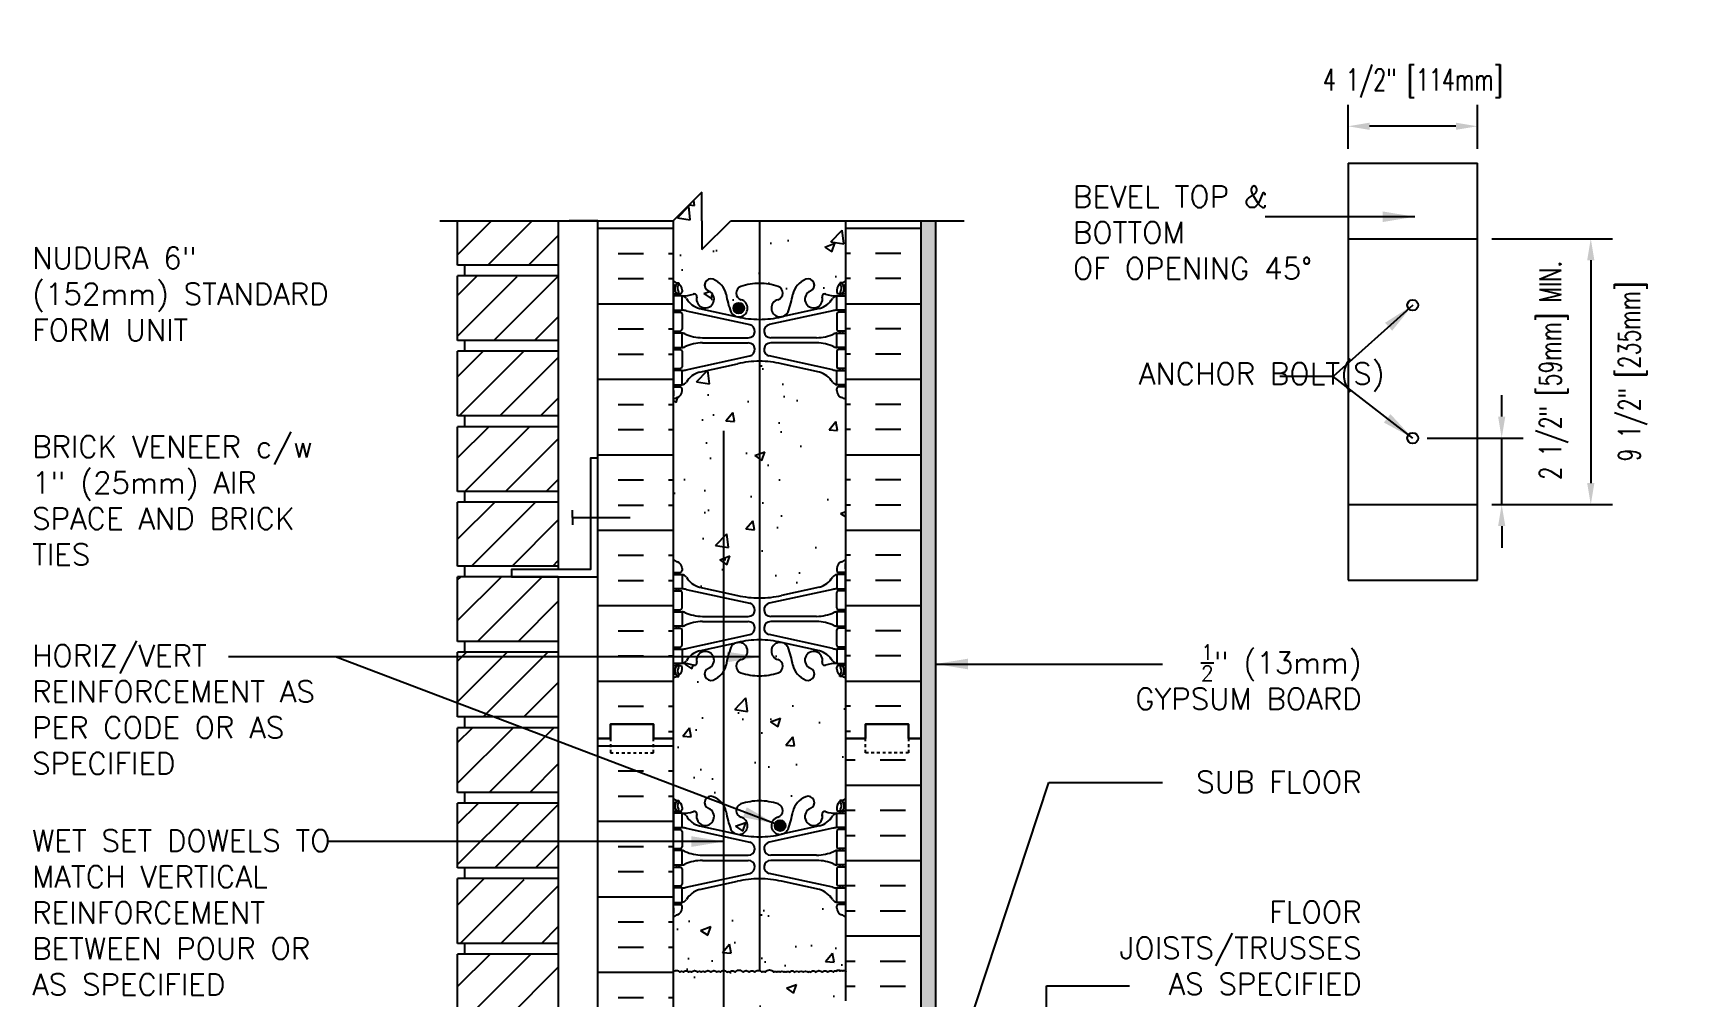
# Model space of a CAD drawing. Header units: inches. Extents: x 34 to 91.7, y -32.4 to 60.2.
# Drawn here: x 34.3 to 91.7, y 26.6 to 60.2 of the extents above; entities that cross this region are included whole.
import ezdxf

# ---------------------------------------------------------------- set-up
doc = ezdxf.new("R2010")
doc.units = ezdxf.units.IN
doc.header["$LTSCALE"] = 0.5
doc.header["$MEASUREMENT"] = 0
doc.linetypes.add('DASHED2', pattern=[0.375, 0.25, -0.125])
for name, color, linetype in [('HATCH', 12, 'Continuous'), ('line25', 2, 'Continuous'), ('LINE3', 3, 'Continuous'), ('LINE50', 5, 'Continuous'), ('LINE9', 9, 'Continuous'), ('TEXT', 4, 'Continuous'), ('Web_Edge', 9, 'Continuous')]:
    doc.layers.add(name, color=color, linetype=linetype)
doc.styles.add('DIM', font='romans.shx', dxfattribs={"width": 0.7})
doc.styles.add('ROMANS', font='romans.shx', dxfattribs={"height": 1.125})
doc.dimstyles.new('ext_12', dxfattribs={"dimscale": 12, "dimtxt": 0.09375, "dimasz": 0.09375, "dimexe": 0.09375, "dimexo": 0.0625, "dimgap": 0.0625, "dimtad": 1, "dimdec": 1, "dimzin": 3, "dimdsep": 46, "dimlunit": 4, "dimtxsty": 'DIM', "dimcen": 0.09, "dimdle": 0.09375, "dimclrt": 4, "dimadec": 0, "dimazin": 0, "dimtfac": 1, "dimtdec": 1, "dimtmove": 2, "dimatfit": 3, "dimfxl": 1, "dimfrac": 2, "dimtolj": 1, "dimtzin": 0, "dimarcsym": 0})
doc.dimstyles.new('ext_8', dxfattribs={"dimscale": 8, "dimtxt": 0.09375, "dimasz": 0.09375, "dimexe": 0.09375, "dimexo": 0.0625, "dimgap": 0.0625, "dimtad": 1, "dimdec": 1, "dimzin": 3, "dimdsep": 46, "dimlunit": 4, "dimtxsty": 'DIM', "dimcen": 0.09, "dimdle": 0.09375, "dimclrt": 4, "dimadec": 0, "dimazin": 0, "dimtfac": 1, "dimtdec": 1, "dimtmove": 2, "dimatfit": 3, "dimfxl": 1, "dimfrac": 2, "dimtolj": 1, "dimtzin": 0, "dimarcsym": 0})

# ---------------------------------------------------------------- blocks, each defined once
blk = doc.blocks.new('*D3')
at = {"layer": 'Defpoints', "color": 0, "transparency": 16777216}
for p in [(82.321, 46.093), (85.416, 46.093), (84.571, 43.781)]:
    blk.add_point(p, dxfattribs=at)
at = {"layer": 'TEXT', "color": 0, "lineweight": -2, "transparency": 16777216}
for p, q in [((85.416, 46.843), (85.416, 47.593)), ((82.821, 46.093), (86.166, 46.093)), ((85.416, 43.781), (85.416, 46.093)), ((85.071, 43.781), (86.166, 43.781)), ((85.416, 43.031), (85.416, 42.281))]:
    blk.add_line(p, q, dxfattribs=at)
at = {"layer": 'TEXT', "color": 0, "transparency": 16777216}
for points in [[(85.291, 46.843), (85.541, 46.843), (85.416, 46.093)], [(85.291, 43.031), (85.541, 43.031), (85.416, 43.781)]]:
    blk.add_solid(points, dxfattribs=at)
at = {"layer": 'TEXT', "color": 4, "transparency": 16777216, "insert": (87.23, 48.451), "char_height": 0.75, "attachment_point": 5, "rotation": 90, "style": 'DIM'}
blk.add_mtext('\\A1;2 1/2" [59mm] MIN.', dxfattribs=at)
blk = doc.blocks.new('*D4')
at = {"layer": 'Defpoints', "color": 0, "transparency": 16777216}
for p in [(84.571, 53.031), (84.571, 43.781), (88.515, 43.781)]:
    blk.add_point(p, dxfattribs=at)
at = {"layer": 'TEXT', "color": 0, "lineweight": -2, "transparency": 16777216}
for p, q in [((85.071, 53.031), (89.265, 53.031)), ((88.515, 52.281), (88.515, 44.531)), ((85.071, 43.781), (89.265, 43.781))]:
    blk.add_line(p, q, dxfattribs=at)
at = {"layer": 'TEXT', "color": 0, "transparency": 16777216}
for points in [[(88.39, 52.281), (88.64, 52.281), (88.515, 53.031)], [(88.39, 44.531), (88.64, 44.531), (88.515, 43.781)]]:
    blk.add_solid(points, dxfattribs=at)
at = {"layer": 'TEXT', "color": 4, "transparency": 16777216, "insert": (89.978, 48.406), "char_height": 0.75, "attachment_point": 5, "rotation": 90, "style": 'DIM'}
blk.add_mtext('\\A1;9 1/2" [235mm]', dxfattribs=at)
blk = doc.blocks.new('*D5')
at = {"layer": 'Defpoints', "color": 0, "transparency": 16777216}
for p in [(80.071, 56.941), (80.071, 55.656), (84.571, 55.656)]:
    blk.add_point(p, dxfattribs=at)
at = {"layer": 'TEXT', "color": 0, "lineweight": -2, "transparency": 16777216}
for p, q in [((80.071, 56.156), (80.071, 57.691)), ((84.571, 56.156), (84.571, 57.691)), ((83.821, 56.941), (80.821, 56.941))]:
    blk.add_line(p, q, dxfattribs=at)
at = {"layer": 'TEXT', "color": 0, "transparency": 16777216}
for points in [[(80.821, 57.066), (80.821, 56.816), (80.071, 56.941)], [(83.821, 57.066), (83.821, 56.816), (84.571, 56.941)]]:
    blk.add_solid(points, dxfattribs=at)
at = {"layer": 'TEXT', "color": 4, "transparency": 16777216, "insert": (82.321, 58.441), "char_height": 0.75, "attachment_point": 5, "style": 'DIM'}
blk.add_mtext('\\A1;4 1/2" [114mm]', dxfattribs=at)

msp = doc.modelspace()

# ---------------------------------------------------------------- hatches: boundary and pattern name
at = {"layer": 'HATCH'}
h = msp.add_hatch(dxfattribs=at)
h.set_pattern_fill('AR-CONC', color=256, scale=0.5)
h.paths.add_polyline_path([(60.898, 12.56), (60.365, 12.677, 0.057795), (59.597, 12.766, 0.057795), (58.828, 12.677), (57.507, 12.387, 0.196323), (57.057, 12.04, -0.188973), (56.902, 11.945), (56.797, 11.945), (56.797, 11.875), (56.844, 11.875, -0.414214), (56.907, 11.813), (56.907, 11.745, -0.317837), (56.74, 11.51, 0.082415), (56.597, 11.431), (56.597, 5.868, 0.082415), (56.74, 5.789, -0.317837), (56.907, 5.553), (56.907, 5.486, -0.414214), (56.844, 5.423), (56.797, 5.423), (56.797, 5.353), (56.902, 5.353, -0.188973), (57.057, 5.258, 0.196323), (57.507, 4.912), (58.828, 4.621, 0.057795), (59.597, 4.532, 0.057795), (60.365, 4.621), (60.898, 4.739)])
h.paths.add_polyline_path([(62.597, 11.431, 0.082415), (62.453, 11.51, -0.317837), (62.287, 11.745), (62.287, 11.813, -0.414214), (62.349, 11.875), (62.397, 11.875), (62.397, 11.945), (62.292, 11.945, -0.188973), (62.136, 12.04, 0.196323), (61.687, 12.387), (60.898, 12.56), (60.898, 4.739), (61.687, 4.912, 0.196323), (62.136, 5.258, -0.188973), (62.292, 5.353), (62.397, 5.353), (62.397, 5.423), (62.349, 5.423, -0.414214), (62.287, 5.486), (62.287, 5.553, -0.317837), (62.453, 5.789, 0.082415), (62.597, 5.868)])
h.paths.add_polyline_path([(58.357, 20, -0.16871), (57.988, 19.679, -1), (57.825, 20.088, 2.182095), (57.415, 20.301, -0.601435), (57.295, 20.196, 0.10046), (56.902, 20.253), (56.797, 20.253), (56.797, 20.183), (56.844, 20.183, -0.414214), (56.907, 20.121), (56.907, 20.053, -0.249069), (56.797, 19.846), (56.797, 19.804), (56.707, 19.804, 0.064398), (56.597, 19.738), (56.597, 17.649), (56.597, 16.113), (58.357, 15.799)])
h.paths.add_polyline_path([(60.722, 17.524, -0.220411), (60.898, 17.906), (60.898, 19.908, -0.110434), (60.756, 20.2, 0.053157), (60.591, 20.814, 1.553132), (60.232, 20.39, -0.735593), (60.245, 19.932, -0.082755), (59.597, 19.824, -0.082755), (58.948, 19.932, -0.735593), (58.961, 20.39, 1.553132), (58.602, 20.814, 0.053157), (58.437, 20.2, -0.072674), (58.357, 20), (58.357, 15.799), (59.722, 15.555, -0.088299), (60.216, 15.376, -0.003808), (60.245, 15.367, -0.153918), (60.361, 15.281, -0.087392), (60.719, 14.903, 0.016616), (60.756, 15.098, -0.110434), (60.898, 15.391), (60.898, 16.024), (60.722, 16.024)])
h.paths.add_polyline_path([(62.597, 19.738, 0.064398), (62.487, 19.804), (62.397, 19.804), (62.397, 19.846, -0.249069), (62.287, 20.053), (62.287, 20.121, -0.414214), (62.349, 20.183), (62.397, 20.183), (62.397, 20.253), (62.292, 20.253, 0.10046), (61.898, 20.196, -0.601435), (61.778, 20.301, 0.191974), (61.745, 20.524), (61.218, 20.524, 0.45754), (61.368, 20.088, -1), (61.205, 19.679, -0.130426), (60.898, 19.908), (60.898, 17.906, -0.177589), (61.222, 18.024), (62.597, 18.024)])
h.paths.add_polyline_path([(62.597, 17.524), (61.322, 17.524, 0.414214), (61.222, 17.424), (61.222, 16.024), (60.898, 16.024), (60.898, 15.391, -0.130426), (61.205, 15.619, -1), (61.368, 15.211, 2.182095), (61.778, 14.998, -0.601435), (61.898, 15.103, 0.10046), (62.292, 15.045), (62.397, 15.045), (62.397, 15.115), (62.349, 15.115, -0.414214), (62.287, 15.178), (62.287, 15.245, -0.249069), (62.397, 15.453), (62.397, 15.494), (62.487, 15.494, 0.064398), (62.597, 15.56)])
h.paths.add_polyline_path([(58.948, 15.367, -0.082755), (59.597, 15.475, -0.078922), (60.216, 15.376, 0.088299), (59.722, 15.555), (58.357, 15.799), (58.357, 15.299, -0.072674), (58.437, 15.098, 0.053157), (58.602, 14.484, 1.553132), (58.961, 14.909, -0.735593)])
h.paths.add_polyline_path([(60.719, 14.903, 0.087392), (60.361, 15.281, -0.522515), (60.232, 14.909, 1.553132), (60.591, 14.484, 0.036508)])
h.paths.add_polyline_path([(60.502, 14.615, -1), (60.127, 14.615, -1)], flags=16)
h.paths.add_polyline_path([(57.988, 15.619, -0.16871), (58.357, 15.299), (58.357, 15.799), (56.597, 16.113), (56.597, 15.56, 0.064398), (56.707, 15.494), (56.797, 15.494), (56.797, 15.453, -0.249069), (56.907, 15.245), (56.907, 15.178, -0.414214), (56.844, 15.115), (56.797, 15.115), (56.797, 15.045), (56.902, 15.045, 0.10046), (57.295, 15.103, -0.601435), (57.415, 14.998, 2.182095), (57.825, 15.211, -1)])
h.paths.add_polyline_path([(58.357, 30.574), (57.507, 30.387, 0.196323), (57.057, 30.04, -0.188973), (56.902, 29.945), (56.797, 29.945), (56.797, 29.875), (56.844, 29.875, -0.414214), (56.907, 29.813), (56.907, 29.745, -0.317837), (56.74, 29.51, 0.082415), (56.597, 29.431), (56.597, 27.515, -0.520567), (56.827, 27.515, -0.520567), (56.948, 27.515, -0.520567), (57.132, 27.515, -0.520567), (57.237, 27.515, -0.520567), (57.446, 27.515, -0.520567), (57.572, 27.515, -0.520567), (57.698, 27.515, -0.520567), (57.908, 27.515, -0.520567), (58.118, 27.515, -0.520567), (58.239, 27.515, -0.256213), (58.357, 27.573)])
h.paths.add_polyline_path([(58.357, 27.573, 0.256213), (58.239, 27.515, 0.520567), (58.118, 27.515, 0.520567), (57.908, 27.515, 0.520567), (57.698, 27.515, 0.520567), (57.572, 27.515, 0.520567), (57.446, 27.515, 0.520567), (57.237, 27.515, 0.520567), (57.132, 27.515, 0.520567), (56.948, 27.515, 0.520567), (56.827, 27.515, 0.520567), (56.597, 27.515), (56.597, 23.868, 0.082415), (56.74, 23.789, -0.317837), (56.907, 23.553), (56.907, 23.486, -0.414214), (56.844, 23.423), (56.797, 23.423), (56.797, 23.353), (56.902, 23.353, -0.188973), (57.057, 23.258, 0.196323), (57.507, 22.912), (58.357, 22.725)])
h.paths.add_polyline_path([(62.597, 26.524), (62.597, 27.529, 0.666565), (62.496, 27.557, 0.520567), (62.406, 27.557, 0.520567), (62.275, 27.557, 0.520567), (62.175, 27.515, 0.520567), (61.971, 27.515, 0.520567), (61.777, 27.515, 0.520567), (61.556, 27.515, 0.520567), (61.378, 27.515, 0.520567), (61.278, 27.515, 0.520567), (61.121, 27.515, 0.520567), (60.969, 27.515, 0.520567), (60.822, 27.515, 0.520567), (60.644, 27.515, 0.520567), (60.528, 27.515, 0.520567), (60.439, 27.515, 0.520567), (60.318, 27.515, 0.520567), (60.203, 27.515, 0.520567), (60.098, 27.515, 0.520567), (59.792, 27.515, 0.520567), (59.681, 27.515, 0.520567), (59.435, 27.515, 0.520567), (59.235, 27.515, 0.520567), (59.026, 27.515, 0.520567), (58.748, 27.515, 0.520567), (58.559, 27.515, 0.520567), (58.464, 27.515, 0.233244), (58.357, 27.573), (58.357, 22.725), (58.828, 22.621, 0.057795), (59.597, 22.532, 0.057795), (60.365, 22.621), (61.687, 22.912, 0.196323), (62.136, 23.258, -0.188973), (62.292, 23.353), (62.397, 23.353), (62.397, 23.423), (62.349, 23.423, -0.414214), (62.287, 23.486), (62.287, 23.553, -0.317837), (62.453, 23.789, 0.082415), (62.597, 23.868)])
h.paths.add_polyline_path([(62.597, 29.431, 0.082415), (62.453, 29.51, -0.317837), (62.287, 29.745), (62.287, 29.813, -0.414214), (62.349, 29.875), (62.397, 29.875), (62.397, 29.945), (62.292, 29.945, -0.188973), (62.136, 30.04, 0.196323), (61.687, 30.387), (60.365, 30.677, 0.057795), (59.597, 30.766), (59.597, 27.574, -0.177315), (59.681, 27.515, -0.520567), (59.792, 27.515, -0.520567), (60.098, 27.515, -0.520567), (60.203, 27.515, -0.520567), (60.318, 27.515, -0.520567), (60.439, 27.515, -0.520567), (60.528, 27.515, -0.520567), (60.644, 27.515, -0.520567), (60.822, 27.515, -0.520567), (60.969, 27.515, -0.520567), (61.121, 27.515, -0.520567), (61.278, 27.515, -0.520567), (61.378, 27.515, -0.520567), (61.556, 27.515, -0.520567), (61.777, 27.515, -0.520567), (61.971, 27.515, -0.520567), (62.175, 27.515, -0.520567), (62.275, 27.557, -0.520567), (62.406, 27.557, -0.520567), (62.496, 27.557, -0.666565), (62.597, 27.529)])
h.paths.add_polyline_path([(59.597, 30.766, 0.057795), (58.828, 30.677), (58.357, 30.574), (58.357, 27.573, -0.233244), (58.464, 27.515, -0.520567), (58.559, 27.515, -0.520567), (58.748, 27.515, -0.520567), (59.026, 27.515, -0.520567), (59.235, 27.515, -0.520567), (59.435, 27.515, -0.314246), (59.597, 27.574)])
h.paths.add_polyline_path([(58.357, 38, -0.16871), (57.988, 37.679, -1), (57.825, 38.088, 2.182095), (57.415, 38.301, -0.601435), (57.295, 38.196, 0.10046), (56.902, 38.253), (56.797, 38.253), (56.797, 38.183), (56.844, 38.183, -0.414214), (56.907, 38.121), (56.907, 38.053, -0.249069), (56.797, 37.846), (56.797, 37.804), (56.707, 37.804, 0.064398), (56.597, 37.738), (56.597, 35.649), (56.597, 33.56, 0.064398), (56.707, 33.494), (56.797, 33.494), (56.797, 33.453, -0.249069), (56.907, 33.245), (56.907, 33.178, -0.414214), (56.844, 33.115), (56.797, 33.115), (56.797, 33.045), (56.902, 33.045, 0.10046), (57.295, 33.103, -0.601435), (57.415, 32.998, 2.182095), (57.825, 33.211, -1), (57.988, 33.619, -0.16871), (58.357, 33.299)])
h.paths.add_polyline_path([(59.597, 37.824, -0.082755), (58.948, 37.932, -0.735593), (58.961, 38.39, 1.553132), (58.602, 38.814, 0.053157), (58.437, 38.2, -0.072674), (58.357, 38), (58.357, 33.299, -0.072674), (58.437, 33.098, 0.053157), (58.602, 32.484, 1.553132), (58.961, 32.909, -0.735593), (58.948, 33.367, -0.082755), (59.597, 33.475)])
h.paths.add_polyline_path([(62.597, 35.649), (62.597, 37.738, 0.064398), (62.487, 37.804), (62.397, 37.804), (62.397, 37.846, -0.249069), (62.287, 38.053), (62.287, 38.121, -0.414214), (62.349, 38.183), (62.397, 38.183), (62.397, 38.253), (62.292, 38.253, 0.10046), (61.898, 38.196, -0.601435), (61.778, 38.301, 2.182095), (61.368, 38.088, -1), (61.205, 37.679, -0.24438), (60.756, 38.2, 0.053157), (60.591, 38.814, 1.553132), (60.232, 38.39, -0.735593), (60.245, 37.932, -0.082755), (59.597, 37.824), (59.597, 33.475, -0.082755), (60.245, 33.367, -0.735593), (60.232, 32.909, 1.553132), (60.591, 32.484, 0.053157), (60.756, 33.098, -0.24438), (61.205, 33.619, -1), (61.368, 33.211, 2.182095), (61.778, 32.998, -0.601435), (61.898, 33.103, 0.10046), (62.292, 33.045), (62.397, 33.045), (62.397, 33.115), (62.349, 33.115, -0.414214), (62.287, 33.178), (62.287, 33.245, -0.249069), (62.397, 33.453), (62.397, 33.494), (62.487, 33.494, 0.064398), (62.597, 33.56)])
h.paths.add_polyline_path([(60.502, 32.615, -1), (60.127, 32.615, -1)], flags=16)
h.paths.add_polyline_path([(59.597, 48.766, 0.057795), (58.828, 48.677), (57.507, 48.387, 0.196323), (57.057, 48.04, -0.188973), (56.902, 47.945), (56.797, 47.945), (56.797, 47.875), (56.844, 47.875, -0.414214), (56.907, 47.813), (56.907, 47.745, -0.317837), (56.74, 47.51, 0.082415), (56.597, 47.431), (56.597, 41.868, 0.082415), (56.74, 41.789, -0.317837), (56.907, 41.553), (56.907, 41.486, -0.414214), (56.844, 41.423), (56.797, 41.423), (56.797, 41.353), (56.902, 41.353, -0.188973), (57.057, 41.258, 0.196323), (57.507, 40.912), (58.828, 40.621, 0.057795), (59.597, 40.532)])
h.paths.add_polyline_path([(62.597, 47.431, 0.082415), (62.453, 47.51, -0.317837), (62.287, 47.745), (62.287, 47.813, -0.414214), (62.349, 47.875), (62.397, 47.875), (62.397, 47.945), (62.292, 47.945, -0.188973), (62.136, 48.04, 0.196323), (61.687, 48.387), (60.365, 48.677, 0.057795), (59.597, 48.766), (59.597, 40.532, 0.057795), (60.365, 40.621), (61.687, 40.912, 0.196323), (62.136, 41.258, -0.188973), (62.292, 41.353), (62.397, 41.353), (62.397, 41.423), (62.349, 41.423, -0.414214), (62.287, 41.486), (62.287, 41.553, -0.317837), (62.453, 41.789, 0.082415), (62.597, 41.868)])
h.paths.add_polyline_path([(59.597, 53.649), (58.597, 53.649), (57.597, 52.649), (57.597, 53.649), (57.597, 54.649), (56.597, 53.649), (56.597, 51.56, 0.064398), (56.707, 51.494), (56.797, 51.494), (56.797, 51.453, -0.249069), (56.907, 51.245), (56.907, 51.178, -0.414214), (56.844, 51.115), (56.797, 51.115), (56.797, 51.045), (56.902, 51.045, 0.10046), (57.295, 51.103, -0.601435), (57.415, 50.998, 2.182095), (57.825, 51.211, -1), (57.988, 51.619, -0.24438), (58.437, 51.098, 0.053157), (58.602, 50.484, 1.553132), (58.961, 50.909, -0.735593), (58.948, 51.367, -0.082755), (59.597, 51.475)])
h.paths.add_polyline_path([(59.066, 50.615, -1), (58.691, 50.615, -1)], flags=16)
h.paths.add_polyline_path([(62.597, 53.649), (59.597, 53.649), (59.597, 51.475, -0.082755), (60.245, 51.367, -0.735593), (60.232, 50.909, 1.553132), (60.591, 50.484, 0.053157), (60.756, 51.098, -0.24438), (61.205, 51.619, -1), (61.368, 51.211, 2.182095), (61.778, 50.998, -0.601435), (61.898, 51.103, 0.10046), (62.292, 51.045), (62.397, 51.045), (62.397, 51.115), (62.349, 51.115, -0.414214), (62.287, 51.178), (62.287, 51.245, -0.249069), (62.397, 51.453), (62.397, 51.494), (62.487, 51.494, 0.064398), (62.597, 51.56)])
h = msp.add_hatch(dxfattribs=at)
h.set_pattern_fill('INSUL', color=256, scale=7, style=0)
h.set_pattern_definition([(0, (-2869.565, -361.3603), (0, 2.625), []), (0, (-2869.565, -360.4853), (0, 2.625), [0.875, -0.875]), (0, (-2869.565, -359.6103), (0, 2.625), [0.875, -0.875])])
h.paths.add_polyline_path([(53.972, 35.649), (54.409, 35.649), (54.409, 36.149), (55.909, 36.149), (55.909, 35.649), (56.597, 35.649), (56.597, 53.649), (55.909, 53.649), (55.909, 54.149), (54.409, 54.149), (54.409, 53.649), (53.972, 53.649)])
h = msp.add_hatch(dxfattribs=at)
h.set_pattern_fill('INSUL', color=256, scale=7, style=0)
h.set_pattern_definition([(180, (2988.758, -361.3603), (0, 2.625), []), (180, (2988.758, -360.4853), (0, 2.625), [0.875, -0.875]), (180, (2988.758, -359.6103), (0, 2.625), [0.875, -0.875])])
h.paths.add_polyline_path([(65.222, 35.649), (64.784, 35.649), (64.784, 36.149), (63.284, 36.149), (63.284, 35.649), (62.597, 35.649), (62.597, 53.649), (63.284, 53.649), (63.284, 54.149), (64.784, 54.149), (64.784, 53.649), (65.222, 53.649)])
h = msp.add_hatch(dxfattribs=at)
h.set_pattern_fill('ANSI31', color=256, scale=8, style=0)
h.set_pattern_definition([(45, (42.7951, -13.2255), (-0.707107, 0.707107), [])])
h.paths.add_polyline_path([(52.597, 20.299), (49.097, 20.299), (49.097, 18.049), (52.597, 18.049)])
h.paths.add_polyline_path([(52.597, 22.924), (49.097, 22.924), (49.097, 20.674), (52.597, 20.674)])
h.paths.add_polyline_path([(52.597, 25.52), (49.097, 25.52), (49.097, 23.299), (52.597, 23.299)])
h.paths.add_polyline_path([(52.597, 28.145), (49.097, 28.145), (49.097, 25.895), (52.597, 25.895)])
h.paths.add_polyline_path([(52.597, 30.745), (50.972, 30.745), (50.972, 30.77), (49.097, 30.77), (49.097, 28.52), (52.597, 28.52)])
h.paths.add_polyline_path([(52.597, 33.395), (49.097, 33.395), (49.097, 31.145), (52.597, 31.145)])
h.paths.add_polyline_path([(52.597, 36.02), (49.097, 36.02), (49.097, 33.77), (52.597, 33.77)])
h.paths.add_polyline_path([(52.597, 38.645), (49.097, 38.645), (49.097, 36.395), (52.597, 36.395)])
h.paths.add_polyline_path([(52.597, 41.245), (50.972, 41.245), (50.972, 41.27), (49.097, 41.27), (49.097, 39.02), (52.597, 39.02)])
h.paths.add_polyline_path([(52.597, 43.865), (49.097, 43.865), (49.097, 41.645), (52.597, 41.645)])
h.paths.add_polyline_path([(52.597, 46.49), (49.097, 46.49), (49.097, 44.24), (52.597, 44.24)])
h.paths.add_polyline_path([(52.597, 49.115), (49.097, 49.115), (49.097, 46.865), (52.597, 46.865)])
h.paths.add_polyline_path([(52.597, 51.715), (50.972, 51.715), (50.972, 51.74), (49.097, 51.74), (49.097, 49.49), (52.597, 49.49)])
h.paths.add_polyline_path([(52.597, 53.649), (49.097, 53.649), (49.097, 52.115), (52.597, 52.115)])
h = msp.add_hatch(dxfattribs=at)
h.set_pattern_fill('AR-SAND', color=256, scale=0.25, style=0)
h.paths.add_polyline_path([(65.722, 53.649), (65.222, 53.649), (65.222, 35.649), (65.209, 24.399), (65.722, 24.399)])
h = msp.add_hatch(dxfattribs=at)
h.set_pattern_fill('INSUL', color=256, scale=7, style=0)
h.set_pattern_definition([(0, (-2869.565, -379.3603), (0, 2.625), []), (0, (-2869.565, -378.4853), (0, 2.625), [0.875, -0.875]), (0, (-2869.565, -377.6103), (0, 2.625), [0.875, -0.875])])
h.paths.add_polyline_path([(53.972, 17.649), (54.409, 17.649), (54.409, 18.149), (55.909, 18.149), (55.909, 17.649), (56.597, 17.649), (56.597, 35.649), (55.909, 35.649), (55.909, 36.149), (54.409, 36.149), (54.409, 35.649), (53.972, 35.649)])
h = msp.add_hatch(dxfattribs=at)
h.set_pattern_fill('INSUL', color=256, scale=7, style=0)
h.set_pattern_definition([(0, (42.7951, -13.2255), (0, 2.625), []), (0, (42.7951, -12.3505), (0, 2.625), [0.875, -0.875]), (0, (42.7951, -11.4755), (0, 2.625), [0.875, -0.875])])
h.paths.add_polyline_path([(62.597, 26.524), (65.222, 23.899), (65.222, 35.649), (64.784, 35.649), (64.784, 35.149), (63.284, 35.149), (63.284, 35.649), (62.597, 35.649)])
at = {"layer": 'LINE3'}
for points in [[(59.066, 50.615, 1), (58.691, 50.615, 1)], [(60.502, 32.615, 1), (60.127, 32.615, 1)]]:
    msp.add_hatch(color=256, dxfattribs=at).paths.add_polyline_path(points)

# ---------------------------------------------------------------- linework, layer by layer
at = {"layer": 'HATCH'}
msp.add_lwpolyline([(56.597, 27.515, -0.520567), (56.827, 27.515, -0.520567), (56.948, 27.515, -0.520567), (57.132, 27.515, -0.520567), (57.237, 27.515, -0.520567), (57.446, 27.515, -0.520567), (57.572, 27.515, -0.520567), (57.698, 27.515, -0.520567), (57.908, 27.515, -0.520567), (58.118, 27.515, -0.520567), (58.239, 27.515, -0.520567), (58.464, 27.515, -0.520567), (58.559, 27.515, -0.520567), (58.748, 27.515, -0.520567), (59.026, 27.515, -0.520567), (59.235, 27.515, -0.520567), (59.435, 27.515, -0.520567), (59.681, 27.515, -0.520567), (59.792, 27.515, -0.520567), (60.098, 27.515, -0.520567), (60.203, 27.515, -0.520567), (60.318, 27.515, -0.520567), (60.439, 27.515, -0.520567), (60.528, 27.515, -0.520567), (60.644, 27.515, -0.520567), (60.822, 27.515, -0.520567), (60.969, 27.515, -0.520567), (61.121, 27.515, -0.520567), (61.278, 27.515, -0.520567), (61.378, 27.515, -0.520567), (61.556, 27.515, -0.520567), (61.777, 27.515, -0.520567), (61.971, 27.515, -0.520567), (62.175, 27.515, -0.520567), (62.275, 27.557, -0.520567), (62.406, 27.557, -0.520567), (62.496, 27.557, -0.759433), (62.597, 27.515)], format="xyb", dxfattribs=at)
at = {"layer": 'line25'}
for p, q in [((49.097, 52.115), (49.097, 53.649)), ((52.597, 53.649), (52.597, 41.52)), ((56.597, 53.649), (56.597, 35.649)), ((62.597, 35.649), (62.597, 53.649)), ((52.597, 52.115), (49.097, 52.115)), ((49.097, 49.49), (49.097, 51.74)), ((52.597, 51.74), (49.097, 51.74)), ((49.347, 51.74), (49.347, 52.115)), ((52.597, 49.49), (49.097, 49.49)), ((49.347, 49.115), (49.347, 49.49)), ((52.597, 49.115), (49.097, 49.115)), ((49.097, 46.865), (49.097, 49.115)), ((52.597, 46.865), (49.097, 46.865)), ((49.347, 46.49), (49.347, 46.865)), ((49.097, 44.24), (49.097, 46.49)), ((52.597, 46.49), (49.097, 46.49)), ((52.597, 44.24), (49.097, 44.24)), ((49.347, 43.865), (49.347, 44.24)), ((49.097, 41.645), (49.097, 43.865)), ((52.597, 43.865), (49.097, 43.865)), ((52.597, 41.645), (49.097, 41.645)), ((49.347, 41.27), (49.347, 41.645)), ((49.097, 39.02), (49.097, 41.27)), ((52.597, 41.27), (49.097, 41.27)), ((52.597, 41.27), (52.597, 17.674)), ((52.597, 39.02), (49.097, 39.02)), ((49.097, 36.395), (49.097, 38.645)), ((52.597, 38.645), (49.097, 38.645)), ((49.347, 38.645), (49.347, 39.02)), ((52.597, 36.395), (49.097, 36.395)), ((49.347, 36.02), (49.347, 36.395)), ((52.597, 36.02), (49.097, 36.02)), ((49.097, 33.77), (49.097, 36.02)), ((56.597, 35.649), (56.597, 17.649)), ((62.597, 26.524), (62.597, 35.649)), ((52.597, 33.77), (49.097, 33.77)), ((52.597, 33.395), (49.097, 33.395)), ((49.097, 31.145), (49.097, 33.395)), ((49.347, 33.395), (49.347, 33.77)), ((52.597, 31.145), (49.097, 31.145)), ((49.347, 30.77), (49.347, 31.145)), ((52.597, 30.77), (49.097, 30.77)), ((49.097, 28.52), (49.097, 30.77)), ((52.597, 28.52), (49.097, 28.52)), ((52.597, 28.145), (49.097, 28.145)), ((49.097, 25.895), (49.097, 28.145)), ((49.347, 28.145), (49.347, 28.52))]:
    msp.add_line(p, q, dxfattribs=at)
at = {"layer": 'LINE3'}
for p, q in [((59.597, 53.649), (59.597, 27.574)), ((58.357, 14.741), (58.357, 46.346))]:
    msp.add_line(p, q, dxfattribs=at)
for centre in [(58.878, 50.615), (60.315, 32.615)]:
    msp.add_circle(centre, 0.188, dxfattribs=at)
at = {"layer": 'LINE50'}
for p, q in [((53.972, 35.649), (53.972, 53.649)), ((65.222, 35.649), (65.222, 53.649)), ((53.972, 17.649), (53.972, 35.649)), ((65.222, 23.899), (65.222, 35.649))]:
    msp.add_line(p, q, dxfattribs=at)
for points in [[(53.972, 35.649), (54.409, 35.649), (54.409, 36.149), (55.909, 36.149), (55.909, 35.649), (56.597, 35.649)], [(56.597, 35.649), (55.909, 35.649), (55.909, 36.149), (54.409, 36.149), (54.409, 35.649), (53.972, 35.649)], [(65.222, 35.649), (64.784, 35.649), (64.784, 36.149), (63.284, 36.149), (63.284, 35.649), (62.597, 35.649)], [(62.597, 35.649), (63.284, 35.649), (63.284, 36.149), (64.784, 36.149), (64.784, 35.649), (65.222, 35.649)]]:
    msp.add_lwpolyline(points, dxfattribs=at)
at = {"layer": 'LINE9'}
for p, q in [((80.071, 55.656), (80.071, 41.156)), ((80.071, 55.656), (84.571, 55.656)), ((84.571, 41.156), (84.571, 55.656)), ((57.597, 54.649), (56.597, 53.649)), ((57.597, 53.649), (57.597, 54.649)), ((48.472, 53.649), (56.597, 53.649)), ((53.972, 53.649), (52.972, 53.649)), ((57.597, 52.649), (58.597, 53.649)), ((57.597, 53.649), (57.597, 52.649)), ((58.597, 53.649), (66.722, 53.649)), ((65.722, 53.649), (65.722, 24.399)), ((80.071, 53.031), (84.571, 53.031)), ((80.071, 43.781), (84.571, 43.781)), ((53.097, 43.332), (53.097, 43.582)), ((53.097, 43.332), (55.097, 43.332)), ((53.097, 43.332), (53.097, 43.082)), ((80.071, 41.156), (84.571, 41.156))]:
    msp.add_line(p, q, dxfattribs=at)
msp.add_lwpolyline([(53.972, 45.395), (53.722, 45.395), (53.722, 41.52), (50.972, 41.52), (50.972, 41.27), (53.972, 41.27)], close=True, dxfattribs=at)
at = {"layer": 'LINE9', "linetype": 'DASHED2', "ltscale": 0.15}
for points in [[(54.409, 35.649), (54.409, 35.649), (54.409, 35.149), (55.909, 35.149), (55.909, 35.649), (55.909, 35.649)], [(64.784, 35.649), (64.784, 35.649), (64.784, 35.149), (63.284, 35.149), (63.284, 35.649), (63.284, 35.649)]]:
    msp.add_lwpolyline(points, dxfattribs=at)
at = {"layer": 'LINE9'}
for centre in [(82.321, 50.718), (82.321, 46.093)]:
    msp.add_circle(centre, 0.188, dxfattribs=at)
at = {"layer": 'TEXT'}
for points in [[(55.631, 52.351, 0, 0.36, 0), (54.551, 52.351, 0, 0, 0), (41.254, 52.351, 0, 0, 0)], [(49.147, 45.764, 0, 0.36, 0), (48.067, 45.764, 0, 0, 0), (45.726, 45.764, 0, 0, 0)]]:
    msp.add_lwpolyline(points, format="xyseb", dxfattribs=at)
at = {"layer": 'Web_Edge'}
for p, q in [((56.597, 51.215), (56.638, 51.215)), ((56.597, 51.115), (56.844, 51.115)), ((56.707, 51.494), (56.797, 51.494)), ((56.707, 51.115), (56.707, 51.045)), ((56.797, 51.494), (56.797, 51.453)), ((56.797, 51.115), (56.797, 51.045)), ((56.907, 51.245), (56.907, 51.178)), ((62.287, 51.245), (62.287, 51.178)), ((62.597, 51.115), (62.349, 51.115)), ((62.487, 51.494), (62.397, 51.494)), ((62.397, 51.494), (62.397, 51.453)), ((62.397, 51.115), (62.397, 51.045)), ((62.487, 51.115), (62.487, 51.045)), ((62.597, 51.215), (62.555, 51.215)), ((56.707, 50.545), (56.707, 50.475)), ((56.797, 50.545), (56.797, 50.475)), ((57.046, 50.522), (59.257, 50.04)), ((57.507, 50.604), (58.828, 50.314)), ((62.148, 50.522), (59.936, 50.04)), ((61.687, 50.604), (60.365, 50.314)), ((62.397, 50.545), (62.397, 50.475)), ((62.487, 50.545), (62.487, 50.475)), ((56.597, 50.475), (56.844, 50.475)), ((56.907, 50.413), (56.907, 49.878)), ((62.287, 50.413), (62.287, 49.878)), ((62.597, 50.475), (62.349, 50.475)), ((56.597, 49.815), (56.844, 49.815)), ((56.707, 49.815), (56.707, 49.745)), ((56.797, 49.815), (56.797, 49.745)), ((57.611, 49.585), (59.207, 49.585)), ((57.611, 49.405), (59.207, 49.405)), ((61.582, 49.585), (59.986, 49.585)), ((61.582, 49.405), (59.986, 49.405)), ((62.597, 49.815), (62.349, 49.815)), ((62.397, 49.815), (62.397, 49.745)), ((62.487, 49.815), (62.487, 49.745)), ((56.597, 49.175), (56.844, 49.175)), ((56.707, 49.245), (56.707, 49.175)), ((56.797, 49.245), (56.797, 49.175)), ((56.907, 49.113), (56.907, 48.578)), ((57.046, 48.469), (59.257, 48.951)), ((62.148, 48.469), (59.936, 48.951)), ((62.287, 49.113), (62.287, 48.578)), ((62.597, 49.175), (62.349, 49.175)), ((62.397, 49.245), (62.397, 49.175)), ((62.487, 49.245), (62.487, 49.175)), ((56.597, 48.515), (56.844, 48.515)), ((56.707, 48.515), (56.707, 48.445)), ((56.797, 48.515), (56.797, 48.445)), ((57.507, 48.387), (58.828, 48.677)), ((61.687, 48.387), (60.365, 48.677)), ((62.597, 48.515), (62.349, 48.515)), ((62.397, 48.515), (62.397, 48.445)), ((62.487, 48.515), (62.487, 48.445)), ((56.597, 47.875), (56.844, 47.875)), ((56.607, 47.755), (56.607, 47.569)), ((56.707, 47.945), (56.707, 47.875)), ((56.797, 47.945), (56.797, 47.875)), ((56.907, 47.745), (56.907, 47.813)), ((62.287, 47.745), (62.287, 47.813)), ((62.597, 47.875), (62.349, 47.875)), ((62.397, 47.945), (62.397, 47.875)), ((62.487, 47.945), (62.487, 47.875)), ((62.587, 47.755), (62.587, 47.569)), ((56.597, 41.423), (56.844, 41.423)), ((56.607, 41.543), (56.607, 41.729)), ((56.707, 41.353), (56.707, 41.423)), ((56.797, 41.353), (56.797, 41.423)), ((56.907, 41.553), (56.907, 41.486)), ((62.287, 41.553), (62.287, 41.486)), ((62.597, 41.423), (62.349, 41.423)), ((62.397, 41.353), (62.397, 41.423)), ((62.487, 41.353), (62.487, 41.423)), ((62.587, 41.543), (62.587, 41.729)), ((56.597, 40.783), (56.844, 40.783)), ((56.707, 40.783), (56.707, 40.853)), ((56.797, 40.783), (56.797, 40.853)), ((57.046, 40.829), (59.257, 40.348)), ((57.507, 40.912), (58.828, 40.621)), ((62.148, 40.829), (59.936, 40.348)), ((61.687, 40.912), (60.365, 40.621)), ((62.597, 40.783), (62.349, 40.783)), ((62.397, 40.783), (62.397, 40.853)), ((62.487, 40.783), (62.487, 40.853)), ((56.907, 40.186), (56.907, 40.721)), ((62.287, 40.186), (62.287, 40.721)), ((56.597, 40.123), (56.844, 40.123)), ((56.707, 40.053), (56.707, 40.123)), ((56.797, 40.053), (56.797, 40.123)), ((57.611, 39.893), (59.207, 39.893)), ((57.611, 39.713), (59.207, 39.713)), ((61.582, 39.893), (59.986, 39.893)), ((61.582, 39.713), (59.986, 39.713)), ((62.597, 40.123), (62.349, 40.123)), ((62.397, 40.053), (62.397, 40.123)), ((62.487, 40.053), (62.487, 40.123)), ((56.597, 39.483), (56.844, 39.483)), ((56.707, 39.483), (56.707, 39.553)), ((56.797, 39.483), (56.797, 39.553)), ((56.907, 38.886), (56.907, 39.421)), ((57.046, 38.777), (59.257, 39.258)), ((62.148, 38.777), (59.936, 39.258)), ((62.287, 38.886), (62.287, 39.421)), ((62.597, 39.483), (62.349, 39.483)), ((62.397, 39.483), (62.397, 39.553)), ((62.487, 39.483), (62.487, 39.553)), ((56.597, 38.823), (56.844, 38.823)), ((56.707, 38.753), (56.707, 38.823)), ((56.797, 38.753), (56.797, 38.823)), ((57.507, 38.694), (58.828, 38.985)), ((61.687, 38.694), (60.365, 38.985)), ((62.597, 38.823), (62.349, 38.823)), ((62.397, 38.753), (62.397, 38.823)), ((62.487, 38.753), (62.487, 38.823)), ((56.597, 38.183), (56.844, 38.183)), ((56.597, 38.083), (56.638, 38.083)), ((56.707, 38.183), (56.707, 38.253)), ((56.797, 38.183), (56.797, 38.253)), ((56.907, 38.053), (56.907, 38.121)), ((62.287, 38.053), (62.287, 38.121)), ((62.597, 38.183), (62.349, 38.183)), ((62.397, 38.183), (62.397, 38.253)), ((62.487, 38.183), (62.487, 38.253)), ((62.597, 38.083), (62.555, 38.083)), ((56.707, 37.804), (56.797, 37.804)), ((56.797, 37.804), (56.797, 37.846)), ((62.397, 37.804), (62.397, 37.846)), ((62.487, 37.804), (62.397, 37.804)), ((56.707, 33.494), (56.797, 33.494)), ((56.797, 33.494), (56.797, 33.453)), ((62.397, 33.494), (62.397, 33.453)), ((62.487, 33.494), (62.397, 33.494)), ((56.597, 33.215), (56.638, 33.215)), ((56.597, 33.115), (56.844, 33.115)), ((56.707, 33.115), (56.707, 33.045)), ((56.797, 33.115), (56.797, 33.045)), ((56.907, 33.245), (56.907, 33.178)), ((62.287, 33.245), (62.287, 33.178)), ((62.597, 33.115), (62.349, 33.115)), ((62.397, 33.115), (62.397, 33.045)), ((62.487, 33.115), (62.487, 33.045)), ((62.597, 33.215), (62.555, 33.215)), ((56.597, 32.475), (56.844, 32.475)), ((56.707, 32.545), (56.707, 32.475)), ((56.797, 32.545), (56.797, 32.475)), ((56.907, 32.413), (56.907, 31.878)), ((57.046, 32.522), (59.257, 32.04)), ((57.507, 32.604), (58.828, 32.314)), ((62.148, 32.522), (59.936, 32.04)), ((61.687, 32.604), (60.365, 32.314)), ((62.287, 32.413), (62.287, 31.878)), ((62.597, 32.475), (62.349, 32.475)), ((62.397, 32.545), (62.397, 32.475)), ((62.487, 32.545), (62.487, 32.475)), ((56.597, 31.815), (56.844, 31.815)), ((56.707, 31.815), (56.707, 31.745)), ((56.797, 31.815), (56.797, 31.745)), ((57.611, 31.585), (59.207, 31.585)), ((61.582, 31.585), (59.986, 31.585)), ((62.597, 31.815), (62.349, 31.815)), ((62.397, 31.815), (62.397, 31.745)), ((62.487, 31.815), (62.487, 31.745)), ((56.597, 31.175), (56.844, 31.175)), ((56.707, 31.245), (56.707, 31.175)), ((56.797, 31.245), (56.797, 31.175)), ((56.907, 31.113), (56.907, 30.578)), ((57.611, 31.405), (59.207, 31.405)), ((61.582, 31.405), (59.986, 31.405)), ((62.287, 31.113), (62.287, 30.578)), ((62.597, 31.175), (62.349, 31.175)), ((62.397, 31.245), (62.397, 31.175)), ((62.487, 31.245), (62.487, 31.175)), ((56.597, 30.515), (56.844, 30.515)), ((56.707, 30.515), (56.707, 30.445)), ((56.797, 30.515), (56.797, 30.445)), ((57.046, 30.469), (59.257, 30.951)), ((57.507, 30.387), (58.828, 30.677)), ((62.148, 30.469), (59.936, 30.951)), ((61.687, 30.387), (60.365, 30.677)), ((62.597, 30.515), (62.349, 30.515)), ((62.397, 30.515), (62.397, 30.445)), ((62.487, 30.515), (62.487, 30.445)), ((56.597, 29.875), (56.844, 29.875)), ((56.707, 29.945), (56.707, 29.875)), ((56.797, 29.945), (56.797, 29.875)), ((62.597, 29.875), (62.349, 29.875)), ((62.397, 29.945), (62.397, 29.875)), ((62.487, 29.945), (62.487, 29.875)), ((56.607, 29.755), (56.607, 29.569)), ((56.907, 29.745), (56.907, 29.813)), ((62.287, 29.745), (62.287, 29.813)), ((62.587, 29.755), (62.587, 29.569))]:
    msp.add_line(p, q, dxfattribs=at)
for points in [[(56.602, 50.545), (56.902, 50.545), (56.902, 51.045), (56.602, 51.045)], [(62.592, 50.545), (62.292, 50.545), (62.292, 51.045), (62.592, 51.045)], [(56.602, 49.245), (56.902, 49.245), (56.902, 49.745), (56.602, 49.745)], [(62.592, 49.245), (62.292, 49.245), (62.292, 49.745), (62.592, 49.745)], [(56.602, 47.945), (56.902, 47.945), (56.902, 48.445), (56.602, 48.445)], [(62.592, 47.945), (62.292, 47.945), (62.292, 48.445), (62.592, 48.445)], [(56.602, 41.353), (56.902, 41.353), (56.902, 40.853), (56.602, 40.853)], [(62.592, 41.353), (62.292, 41.353), (62.292, 40.853), (62.592, 40.853)], [(56.602, 40.053), (56.902, 40.053), (56.902, 39.553), (56.602, 39.553)], [(62.592, 40.053), (62.292, 40.053), (62.292, 39.553), (62.592, 39.553)], [(56.602, 38.753), (56.902, 38.753), (56.902, 38.253), (56.602, 38.253)], [(62.592, 38.753), (62.292, 38.753), (62.292, 38.253), (62.592, 38.253)], [(56.602, 32.545), (56.902, 32.545), (56.902, 33.045), (56.602, 33.045)], [(62.592, 32.545), (62.292, 32.545), (62.292, 33.045), (62.592, 33.045)], [(56.602, 31.245), (56.902, 31.245), (56.902, 31.745), (56.602, 31.745)], [(62.592, 31.245), (62.292, 31.245), (62.292, 31.745), (62.592, 31.745)], [(56.602, 29.945), (56.902, 29.945), (56.902, 30.445), (56.602, 30.445)], [(62.592, 29.945), (62.292, 29.945), (62.292, 30.445), (62.592, 30.445)]]:
    msp.add_lwpolyline(points, close=True, dxfattribs=at)
for centre, radius, start, end in [((56.907, 51.953), 0.5, 231.68334, 250.52878), ((56.907, 51.953), 0.6, 238.89067, 245.07477), ((56.638, 51.235), 0.02, 270, 14.15407), ((56.9, 51.3), 0.25, 140.11451, 222.46087), ((56.645, 51.39), 0.02, 340.7916, 65.07477), ((56.742, 51.431), 0.045, 319.1879, 141.448), ((56.749, 51.162), 0.045, 222.46087, 42.46087), ((56.657, 51.245), 0.25, 0, 70.52878), ((56.9, 51.3), 0.16, 140.00008, 222.46087), ((56.844, 51.178), 0.0625, 270, 0), ((56.958, 52.044), 1, 266.78787, 289.9067), ((57.327, 51.018), 0.09, 346.67951, 108.86514), ((57.712, 50.927), 0.305, 166.67951, 68.19625), ((57.907, 51.415), 0.22, 68.19625, 248.19625), ((57.712, 50.927), 0.745, 13.26522, 68.19625), ((61.399, 51.569), 3, 189.02727, 201.19839), ((59.026, 51.14), 0.24, 108.92296, 254.27465), ((59.597, 49.475), 2, 90, 108.92296), ((59.597, 49.475), 2, 71.07704, 90), ((60.167, 51.14), 0.24, 285.72535, 71.07704), ((57.794, 51.569), 3, 338.80161, 350.97273), ((61.482, 50.927), 0.745, 111.80375, 166.73478), ((61.482, 50.927), 0.305, 111.80375, 13.32049), ((61.287, 51.415), 0.22, 291.80375, 111.80375), ((61.866, 51.018), 0.09, 71.13486, 193.32049), ((62.235, 52.044), 1, 250.0933, 273.21213), ((62.537, 51.245), 0.25, 109.47122, 180), ((62.349, 51.178), 0.0625, 180, 270), ((62.444, 51.162), 0.045, 137.53913, 317.53913), ((62.451, 51.431), 0.045, 38.552, 220.8121), ((62.293, 51.3), 0.16, 317.53913, 39.99992), ((62.287, 51.953), 0.5, 289.47122, 308.31666), ((62.293, 51.3), 0.25, 317.53913, 39.88549), ((62.548, 51.39), 0.02, 114.92523, 199.2084), ((62.555, 51.235), 0.02, 165.84593, 270), ((62.287, 51.953), 0.6, 294.92523, 301.10933), ((56.858, 50.799), 0.25, 37.27766, 80.0823), ((56.811, 49.55), 1, 76.42909, 84.79907), ((57.706, 51.327), 0.75, 210.15498, 254.58381), ((58.878, 50.615), 0.305, 205.37817, 74.27465), ((60.315, 50.615), 0.305, 105.72535, 334.62183), ((61.487, 51.327), 0.75, 285.41619, 329.84502), ((62.335, 50.799), 0.25, 99.9177, 142.72234), ((62.382, 49.55), 1, 95.20093, 103.57091), ((56.844, 50.413), 0.0625, 0, 90), ((59.597, 53.581), 3.356, 256.76915, 270), ((59.207, 49.815), 0.23, 270, 77.60551), ((59.597, 53.581), 3.356, 270, 283.23085), ((59.986, 49.815), 0.23, 102.39449, 270), ((62.349, 50.413), 0.0625, 90, 180), ((56.844, 49.878), 0.0625, 270, 0), ((56.897, 49.527), 0.219, 60.49375, 88.91995), ((57.641, 51.185), 1.6, 246.56734, 268.92028), ((57.641, 47.806), 1.6, 91.07972, 113.43266), ((57.641, 47.806), 1.6, 91.07972, 113.43266), ((59.207, 49.175), 0.23, 282.39449, 90), ((59.986, 49.175), 0.23, 90, 257.60551), ((61.552, 51.185), 1.6, 271.07972, 293.43266), ((61.552, 47.806), 1.6, 66.56734, 88.92028), ((61.552, 47.806), 1.6, 66.56734, 88.92028), ((62.296, 49.527), 0.219, 91.08005, 119.50625), ((62.349, 49.878), 0.0625, 180, 270), ((56.844, 49.113), 0.0625, 0, 90), ((56.897, 49.464), 0.219, 271.08005, 299.50625), ((56.897, 49.464), 0.219, 271.08005, 299.50625), ((62.296, 49.464), 0.219, 240.49375, 268.91995), ((62.296, 49.464), 0.219, 240.49375, 268.91995), ((62.349, 49.113), 0.0625, 90, 180), ((56.844, 48.578), 0.0625, 270, 0), ((56.811, 49.441), 1, 275.20093, 283.57091), ((57.706, 47.664), 0.75, 105.41619, 149.84502), ((59.597, 45.41), 3.356, 90, 103.23085), ((59.597, 45.41), 3.356, 76.76915, 90), ((61.487, 47.664), 0.75, 30.15498, 74.58381), ((62.382, 49.441), 1, 256.42909, 264.79907), ((62.349, 48.578), 0.0625, 180, 270), ((56.587, 47.755), 0.02, 0, 60.01198), ((56.657, 47.745), 0.25, 289.47122, 360), ((56.844, 47.813), 0.0625, 360, 90), ((56.858, 48.192), 0.25, 279.9177, 322.72234), ((62.335, 48.192), 0.25, 217.27766, 260.0823), ((62.349, 47.813), 0.0625, 90, 180), ((62.537, 47.745), 0.25, 180, 250.52878), ((62.607, 47.755), 0.02, 119.98802, 180), ((56.587, 47.569), 0.02, 301.07295, 0), ((56.907, 47.038), 0.6, 121.07295, 121.10933), ((56.907, 47.038), 0.5, 109.47122, 128.31666), ((62.287, 47.038), 0.5, 51.68334, 70.52878), ((62.607, 47.569), 0.02, 180, 238.92705), ((62.287, 47.038), 0.6, 58.89067, 58.92705), ((56.907, 42.26), 0.5, 231.68334, 250.52878), ((56.907, 42.26), 0.6, 238.89067, 238.92705), ((56.587, 41.729), 0.02, 360, 58.92705), ((56.587, 41.543), 0.02, 299.98802, 360), ((56.657, 41.553), 0.25, 0, 70.52878), ((56.844, 41.486), 0.0625, 270, 0), ((56.858, 41.107), 0.25, 37.27766, 80.0823), ((62.335, 41.107), 0.25, 99.9177, 142.72234), ((62.537, 41.553), 0.25, 109.47122, 180), ((62.349, 41.486), 0.0625, 180, 270), ((62.287, 42.26), 0.5, 289.47122, 308.31666), ((62.607, 41.729), 0.02, 121.07295, 180), ((62.607, 41.543), 0.02, 180, 240.01198), ((62.287, 42.26), 0.6, 301.07295, 301.10933), ((56.844, 40.721), 0.0625, 0, 90), ((56.811, 39.857), 1, 76.42909, 84.79907), ((57.706, 41.635), 0.75, 210.15498, 254.58381), ((61.487, 41.635), 0.75, 285.41619, 329.84502), ((62.382, 39.857), 1, 95.20093, 103.57091), ((62.349, 40.721), 0.0625, 90, 180), ((56.844, 40.186), 0.0625, 270, 0), ((59.597, 43.889), 3.356, 256.76915, 270), ((59.207, 40.123), 0.23, 270, 77.60551), ((59.597, 43.889), 3.356, 270, 283.23085), ((59.986, 40.123), 0.23, 102.39449, 270), ((62.349, 40.186), 0.0625, 180, 270), ((56.897, 39.834), 0.219, 60.49375, 88.91995), ((56.897, 39.834), 0.219, 60.49375, 88.91995), ((57.641, 41.493), 1.6, 246.56734, 268.92028), ((57.641, 41.493), 1.6, 246.56734, 268.92028), ((57.641, 38.113), 1.6, 91.07972, 113.43266), ((59.207, 39.483), 0.23, 282.39449, 90), ((59.986, 39.483), 0.23, 90, 257.60551), ((61.552, 41.493), 1.6, 271.07972, 293.43266), ((61.552, 41.493), 1.6, 271.07972, 293.43266), ((61.552, 38.113), 1.6, 66.56734, 88.92028), ((62.296, 39.834), 0.219, 91.08005, 119.50625), ((62.296, 39.834), 0.219, 91.08005, 119.50625), ((56.844, 39.421), 0.0625, 0, 90), ((56.897, 39.772), 0.219, 271.08005, 299.50625), ((59.597, 35.718), 3.356, 90, 103.23085), ((59.597, 35.718), 3.356, 76.76915, 90), ((62.296, 39.772), 0.219, 240.49375, 268.91995), ((62.349, 39.421), 0.0625, 90, 180), ((56.844, 38.886), 0.0625, 270, 0), ((56.811, 39.749), 1, 275.20093, 283.57091), ((57.706, 37.971), 0.75, 105.41619, 149.84502), ((57.712, 38.371), 0.305, 291.80375, 193.32049), ((61.399, 37.729), 3, 158.80161, 170.97273), ((58.878, 38.683), 0.305, 285.72535, 154.62183), ((60.315, 38.683), 0.305, 25.37817, 254.27465), ((57.794, 37.729), 3, 9.02727, 21.19839), ((61.482, 38.371), 0.305, 346.67951, 248.19625), ((61.487, 37.971), 0.75, 30.15498, 74.58381), ((62.382, 39.749), 1, 256.42909, 264.79907), ((62.349, 38.886), 0.0625, 180, 270), ((56.907, 37.346), 0.6, 114.92523, 121.10933), ((56.638, 38.063), 0.02, 345.84593, 90), ((56.9, 37.999), 0.25, 137.53913, 219.88549), ((56.645, 37.908), 0.02, 294.92523, 19.2084), ((56.742, 37.868), 0.045, 218.552, 40.8121), ((56.749, 38.137), 0.045, 317.53913, 137.53913), ((56.9, 37.999), 0.16, 137.53913, 219.99992), ((56.657, 38.053), 0.25, 289.47122, 360), ((56.844, 38.121), 0.0625, 360, 90), ((56.858, 38.499), 0.25, 279.9177, 322.72234), ((56.958, 37.255), 1, 70.0933, 93.21213), ((57.327, 38.28), 0.09, 251.13486, 13.32049), ((57.907, 37.884), 0.22, 111.80375, 291.80375), ((57.712, 38.371), 0.745, 291.80375, 346.73478), ((59.026, 38.159), 0.24, 105.72535, 251.07704), ((59.597, 39.824), 2, 251.07704, 270), ((59.597, 39.824), 2, 270, 288.92296), ((60.167, 38.159), 0.24, 288.92296, 74.27465), ((61.482, 38.371), 0.745, 193.26522, 248.19625), ((61.287, 37.884), 0.22, 248.19625, 68.19625), ((61.866, 38.28), 0.09, 166.67951, 288.86514), ((62.235, 37.255), 1, 86.78787, 109.9067), ((62.335, 38.499), 0.25, 217.27766, 260.0823), ((62.349, 38.121), 0.0625, 90, 180), ((62.537, 38.053), 0.25, 180, 250.52878), ((62.444, 38.137), 0.045, 42.46087, 222.46087), ((62.451, 37.868), 0.045, 139.1879, 321.448), ((62.293, 37.999), 0.16, 320.00008, 42.46087), ((62.293, 37.999), 0.25, 320.11451, 42.46087), ((62.548, 37.908), 0.02, 160.7916, 245.07477), ((62.555, 38.063), 0.02, 90, 194.15407), ((62.287, 37.346), 0.6, 58.89067, 65.07477), ((56.907, 37.346), 0.5, 109.47122, 128.31666), ((62.287, 37.346), 0.5, 51.68334, 70.52878), ((56.907, 33.953), 0.5, 231.68334, 250.52878), ((56.907, 33.953), 0.6, 238.89067, 245.07477), ((56.9, 33.3), 0.25, 140.11451, 222.46087), ((56.645, 33.39), 0.02, 340.7916, 65.07477), ((56.742, 33.431), 0.045, 319.1879, 141.448), ((56.657, 33.245), 0.25, 0, 70.52878), ((56.9, 33.3), 0.16, 140.00008, 222.46087), ((57.907, 33.415), 0.22, 68.19625, 248.19625), ((57.712, 32.927), 0.745, 13.26522, 68.19625), ((59.026, 33.14), 0.24, 108.92296, 254.27465), ((59.597, 31.475), 2, 90, 108.92296), ((59.597, 31.475), 2, 71.07704, 90), ((60.167, 33.14), 0.24, 285.72535, 71.07704), ((61.482, 32.927), 0.745, 111.80375, 166.73478), ((61.287, 33.415), 0.22, 291.80375, 111.80375), ((62.537, 33.245), 0.25, 109.47122, 180), ((62.451, 33.431), 0.045, 38.552, 220.8121), ((62.293, 33.3), 0.16, 317.53913, 39.99992), ((62.287, 33.953), 0.5, 289.47122, 308.31666), ((62.293, 33.3), 0.25, 317.53913, 39.88549), ((62.548, 33.39), 0.02, 114.92523, 199.2084), ((62.287, 33.953), 0.6, 294.92523, 301.10933), ((56.638, 33.235), 0.02, 270, 14.15407), ((56.749, 33.162), 0.045, 222.46087, 42.46087), ((56.844, 33.178), 0.0625, 270, 0), ((56.958, 34.044), 1, 266.78787, 289.9067), ((56.858, 32.799), 0.25, 37.27766, 80.0823), ((57.706, 33.327), 0.75, 210.15498, 254.58381), ((57.327, 33.018), 0.09, 346.67951, 108.86514), ((57.712, 32.927), 0.305, 166.67951, 68.19625), ((61.399, 33.569), 3, 189.02727, 201.19839), ((58.878, 32.615), 0.305, 205.37817, 74.27465), ((60.315, 32.615), 0.305, 105.72535, 334.62183), ((57.794, 33.569), 3, 338.80161, 350.97273), ((61.482, 32.927), 0.305, 111.80375, 13.32049), ((61.487, 33.327), 0.75, 285.41619, 329.84502), ((61.866, 33.018), 0.09, 71.13486, 193.32049), ((62.235, 34.044), 1, 250.0933, 273.21213), ((62.335, 32.799), 0.25, 99.9177, 142.72234), ((62.349, 33.178), 0.0625, 180, 270), ((62.444, 33.162), 0.045, 137.53913, 317.53913), ((62.555, 33.235), 0.02, 165.84593, 270), ((56.844, 32.413), 0.0625, 0, 90), ((56.811, 31.55), 1, 76.42909, 84.79907), ((59.597, 35.581), 3.356, 256.76915, 270), ((59.597, 35.581), 3.356, 270, 283.23085), ((62.382, 31.55), 1, 95.20093, 103.57091), ((62.349, 32.413), 0.0625, 90, 180), ((56.844, 31.878), 0.0625, 270, 0), ((56.897, 31.527), 0.219, 60.49375, 88.91995), ((57.641, 33.185), 1.6, 246.56734, 268.92028), ((59.207, 31.815), 0.23, 270, 77.60551), ((59.986, 31.815), 0.23, 102.39449, 270), ((61.552, 33.185), 1.6, 271.07972, 293.43266), ((62.296, 31.527), 0.219, 91.08005, 119.50625), ((62.349, 31.878), 0.0625, 180, 270), ((56.844, 31.113), 0.0625, 0, 90), ((56.897, 31.464), 0.219, 271.08005, 299.50625), ((56.897, 31.464), 0.219, 271.08005, 299.50625), ((57.641, 29.806), 1.6, 91.07972, 113.43266), ((57.641, 29.806), 1.6, 91.07972, 113.43266), ((59.207, 31.175), 0.23, 282.39449, 90), ((59.986, 31.175), 0.23, 90, 257.60551), ((61.552, 29.806), 1.6, 66.56734, 88.92028), ((61.552, 29.806), 1.6, 66.56734, 88.92028), ((62.296, 31.464), 0.219, 240.49375, 268.91995), ((62.296, 31.464), 0.219, 240.49375, 268.91995), ((62.349, 31.113), 0.0625, 90, 180), ((56.844, 30.578), 0.0625, 270, 0), ((56.811, 31.441), 1, 275.20093, 283.57091), ((59.597, 27.41), 3.356, 90, 103.23085), ((59.597, 27.41), 3.356, 76.76915, 90), ((62.382, 31.441), 1, 256.42909, 264.79907), ((62.349, 30.578), 0.0625, 180, 270), ((56.844, 29.813), 0.0625, 360, 90), ((56.858, 30.192), 0.25, 279.9177, 322.72234), ((57.706, 29.664), 0.75, 105.41619, 149.84502), ((61.487, 29.664), 0.75, 30.15498, 74.58381), ((62.335, 30.192), 0.25, 217.27766, 260.0823), ((62.349, 29.813), 0.0625, 90, 180), ((56.587, 29.755), 0.02, 0, 60.01198), ((56.587, 29.569), 0.02, 301.07295, 0), ((56.907, 29.038), 0.6, 121.07295, 121.10933), ((56.907, 29.038), 0.5, 109.47122, 128.31666), ((56.657, 29.745), 0.25, 289.47122, 360), ((62.537, 29.745), 0.25, 180, 250.52878), ((62.287, 29.038), 0.5, 51.68334, 70.52878), ((62.607, 29.755), 0.02, 119.98802, 180), ((62.607, 29.569), 0.02, 180, 238.92705), ((62.287, 29.038), 0.6, 58.89067, 58.92705)]:
    msp.add_arc(centre, radius, start, end, dxfattribs=at)

# ---------------------------------------------------------------- texts
at = {"layer": 'TEXT', "char_height": 0.75, "style": 'ROMANS'}
for s, insert, width, attachment_point in [('BEVEL TOP & BOTTOM \\POF OPENING 45%%D', (70.5, 53.246), 8.65251, 4), ('NUDURA 6" (152mm) STANDARD FORM UNIT', (34.293, 51.107), 11.43486, 4), ('ANCHOR BOLT(S)', (72.789, 48.208), 8.21011, 4), ('BRICK VENEER c/w 1" (25mm) AIR SPACE AND BRICK TIES', (34.293, 43.92), 11.43486, 4), ('HORIZ/VERT REINFORCEMENT AS PER CODE OR AS SPECIFIED', (34.293, 36.653), 11.43486, 4), ('\\A1;{\\H0.7x;\\S1/2;}" (13mm) GYPSUM BOARD', (80.543, 37.779), 9.67278, 6), ('\\A1;{\\H1x;SUB FLOOR}', (80.543, 34.13), 11.43486, 6), ('WET SET DOWELS TO MATCH VERTICAL\\PREINFORCEMENT BETWEEN POUR OR AS SPECIFIED', (34.293, 29.589), 11.43486, 4), ('\\A1;FLOOR JOISTS/TRUSSES \\PAS SPECIFIED', (80.543, 28.358), 11.43486, 6)]:
    msp.add_mtext(s, dxfattribs=dict(at, insert=insert, width=width, attachment_point=attachment_point))

# ---------------------------------------------------------------- dimensions: what is measured, and where the dimension line sits
at = {"layer": 'TEXT'}
dim = msp.add_linear_dim(base=(80.071, 56.941), p1=(84.571, 55.656), p2=(80.071, 55.656), dimstyle='ext_8', dxfattribs=at)
dim.commit()
dim.dimension.update_dxf_attribs({"geometry": '*D5', "text_midpoint": (82.321, 58.441), "dimtype": 160})
dim = msp.add_linear_dim(base=(88.514929743, 43.780518881), p1=(84.571169948, 53.030518881), p2=(84.571169948, 43.780518881), angle=90, dimstyle='ext_8', dxfattribs=at)
dim.commit()
dim.dimension.update_dxf_attribs({"geometry": '*D4', "text_midpoint": (89.978090539, 48.405518881), "dimtype": 160})
dim = msp.add_linear_dim(base=(85.416, 46.093), p1=(84.571, 43.781), p2=(82.321, 46.093), angle=90, text='<> MIN.', dimstyle='ext_8', dxfattribs=at)
dim.commit()
dim.dimension.update_dxf_attribs({"geometry": '*D3', "text_midpoint": (87.23, 48.451), "dimtype": 160})

# ---------------------------------------------------------------- leaders
for points in [[(82.395, 53.794), (77.187, 53.794)], [(60.14, 32.681), (44.844, 38.48), (41.124, 38.48)]]:
    msp.add_leader(points, dimstyle='ext_12', dxfattribs=at)
for points in [[(82.321, 50.718), (79.548, 48.241), (77.693, 48.241)], [(82.321, 46.093), (79.548, 48.241)], [(59.597, 38.48), (41.124, 38.48)], [(65.722, 38.236), (73.614, 38.236)], [(66.459, 24.399), (69.668, 34.113), (73.614, 34.113)], [(58.357, 32.06), (44.556, 32.06)], [(69.578, 20.76), (69.578, 27.038), (72.47, 27.038)]]:
    msp.add_leader(points, dimstyle='ext_12', override={"dimgap": 0.0625, "dimtad": 0}, dxfattribs=at)

doc.saveas('drawing.dxf')
